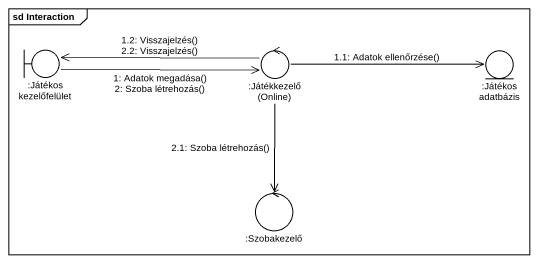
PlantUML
@startuml
mainframe sd Interaction
boundary ":Játékos kezelőfelület" as Játékos_kezelőfelület
control ":Játékkezelő (Online)" as Játékkezelő_Online
entity ":Játékos adatbázis" as Játékos_adatbázis
control ":Szobakezelő" as Szobakezelő
Játékos_kezelőfelület -right-> Játékkezelő_Online : 1: Adatok megadása()\n2: Szoba létrehozás()
Játékkezelő_Online -right-> Játékos_adatbázis : 1.1: Adatok ellenőrzése()
Játékkezelő_Online -left-> Játékos_kezelőfelület : 1.2: Visszajelzés()\n2.2: Visszajelzés()
Játékkezelő_Online --> Szobakezelő : 2.1: Szoba létrehozás()
@enduml
